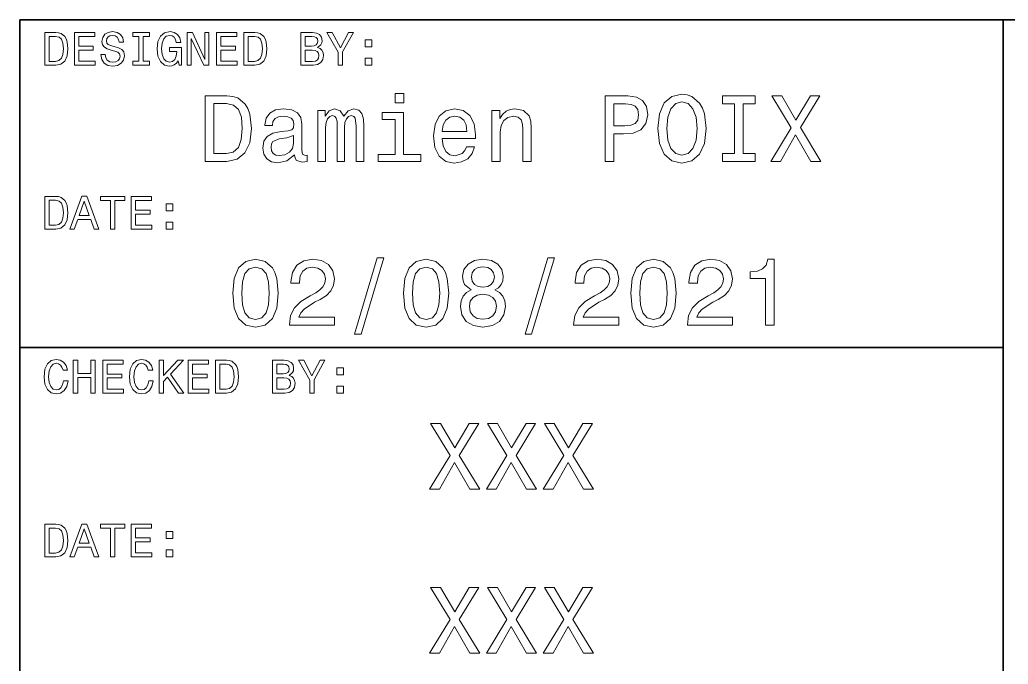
# Model space of a CAD drawing. Extents: x 0 to 297, y 0 to 210.
# Drawn here: x 97 to 142.24, y 40.51 to 70 of the extents above; entities that cross this region are included whole.
import ezdxf

# ---------------------------------------------------------------- set-up
doc = ezdxf.new("R2010")
doc.units = 0

msp = doc.modelspace()

# ---------------------------------------------------------------- linework, layer by layer
at = {"color": 7, "lineweight": 35}
for p, q in [((97, 10), (97, 70)), ((97, 70), (287, 70)), ((142, 14), (142, 70)), ((97, 55), (142, 55))]:
    msp.add_line(p, q, dxfattribs=at)
at = {"color": 7, "lineweight": 13}
for points in [[(98.648415, 69.418587), (98.149132, 69.418587), (98.149132, 67.918587), (98.648415, 67.918587), (98.884003, 67.966141), (99.059074, 68.110947), (99.167145, 68.346542), (99.206055, 68.668587), (99.171471, 68.997116), (99.128242, 69.126801), (99.067726, 69.230545), (98.892654, 69.371033), (98.778099, 69.405617)], [(98.633286, 69.239189), (98.797554, 69.206772), (98.909943, 69.107346), (98.976944, 68.930115), (98.998558, 68.668587), (98.974785, 68.415703), (98.907784, 68.238472), (98.793228, 68.132561), (98.633286, 68.097984), (98.350143, 68.097984), (98.350143, 69.239189)], [(99.497841, 67.918587), (100.448845, 67.918587), (100.448845, 68.100143), (99.696686, 68.100143), (99.696686, 68.60807), (100.366714, 68.60807), (100.366714, 68.78746), (99.696686, 68.78746), (99.696686, 69.23703), (100.431557, 69.23703), (100.431557, 69.418587), (99.497841, 69.418587)], [(100.911385, 68.413544), (100.714699, 68.413544), (100.757927, 68.184441), (100.865997, 68.015846), (101.032417, 67.914261), (101.257202, 67.877518), (101.479828, 67.912102), (101.646255, 68.007202), (101.752159, 68.156342), (101.791069, 68.353027), (101.758644, 68.530258), (101.66787, 68.644814), (101.520897, 68.720459), (101.324211, 68.776657), (101.155617, 68.817719), (101.045387, 68.865273), (100.982712, 68.934441), (100.963257, 69.042503), (100.982712, 69.139771), (101.038902, 69.213257), (101.125359, 69.26297), (101.24424, 69.280258), (101.365273, 69.258644), (101.460373, 69.200287), (101.523056, 69.103027), (101.553314, 68.971184), (101.75, 68.971184), (101.75, 68.975502), (101.715416, 69.178673), (101.613831, 69.329971), (101.453888, 69.425072), (101.237755, 69.457489), (101.043228, 69.425072), (100.89193, 69.33429), (100.79467, 69.193802), (100.760086, 69.012245), (100.788185, 68.850143), (100.870316, 68.739914), (101, 68.666428), (101.177231, 68.610229), (101.352303, 68.560516), (101.484154, 68.51297), (101.564117, 68.443802), (101.592216, 68.331413), (101.566284, 68.216858), (101.499283, 68.130402), (101.397697, 68.07637), (101.265854, 68.059074), (101.118874, 68.082855), (101.006485, 68.152016), (100.935158, 68.264404)], [(102.454613, 68.100143), (102.177956, 68.100143), (102.177956, 67.918587), (102.930115, 67.918587), (102.930115, 68.100143), (102.653458, 68.100143), (102.653458, 69.23703), (102.930115, 69.23703), (102.930115, 69.418587), (102.177956, 69.418587), (102.177956, 69.23703), (102.454613, 69.23703)], [(104.250717, 68.119598), (104.287468, 67.918587), (104.395531, 67.918587), (104.395531, 68.729103), (103.848701, 68.729103), (103.848701, 68.545387), (104.185883, 68.545387), (104.185883, 68.532417), (104.159943, 68.333572), (104.090775, 68.1866), (103.984871, 68.093658), (103.853027, 68.0634), (103.706055, 68.102303), (103.591499, 68.219017), (103.518013, 68.411385), (103.492073, 68.675072), (103.515854, 68.9366), (103.58934, 69.12896), (103.706055, 69.245674), (103.863831, 69.286743), (103.971901, 69.265129), (104.060516, 69.204613), (104.125359, 69.103027), (104.162102, 68.966858), (104.376083, 68.966858), (104.319885, 69.174347), (104.213974, 69.329971), (104.064842, 69.425072), (103.876801, 69.459656), (103.630402, 69.405617), (103.444527, 69.247841), (103.325645, 68.999275), (103.284584, 68.668587), (103.325645, 68.335732), (103.444527, 68.087173), (103.619598, 67.92939), (103.840057, 67.877518), (103.963257, 67.894814), (104.073486, 67.938042), (104.168587, 68.013687)], [(104.663544, 67.918587), (104.842941, 67.918587), (104.842941, 69.148415), (105.41787, 67.918587), (105.649139, 67.918587), (105.649139, 69.418587), (105.467583, 69.418587), (105.467583, 68.188759), (104.899139, 69.418587), (104.663544, 69.418587)], [(106.003601, 67.918587), (106.954613, 67.918587), (106.954613, 68.100143), (106.202454, 68.100143), (106.202454, 68.60807), (106.872482, 68.60807), (106.872482, 68.78746), (106.202454, 68.78746), (106.202454, 69.23703), (106.937317, 69.23703), (106.937317, 69.418587), (106.003601, 69.418587)], [(107.756485, 69.418587), (107.257202, 69.418587), (107.257202, 67.918587), (107.756485, 67.918587), (107.992073, 67.966141), (108.167145, 68.110947), (108.275215, 68.346542), (108.314117, 68.668587), (108.279541, 68.997116), (108.236313, 69.126801), (108.175797, 69.230545), (108.000717, 69.371033), (107.886169, 69.405617)], [(107.741356, 69.239189), (107.905617, 69.206772), (108.018013, 69.107346), (108.085014, 68.930115), (108.106628, 68.668587), (108.082855, 68.415703), (108.015854, 68.238472), (107.901299, 68.132561), (107.741356, 68.097984), (107.458214, 68.097984), (107.458214, 69.239189)], [(110.631126, 68.729103), (110.782425, 68.854469), (110.821327, 68.938759), (110.834297, 69.042503), (110.806198, 69.204613), (110.721901, 69.321327), (110.585739, 69.392647), (110.395538, 69.418587), (109.861671, 69.418587), (109.861671, 67.918587), (110.425797, 67.918587), (110.626801, 67.948845), (110.77594, 68.03746), (110.868881, 68.177956), (110.901299, 68.368156), (110.881844, 68.495674), (110.829971, 68.601585), (110.745682, 68.67939)], [(110.354469, 68.796112), (110.060516, 68.796112), (110.060516, 69.239189), (110.371758, 69.239189), (110.488472, 69.226227), (110.570602, 69.187317), (110.620316, 69.120316), (110.637611, 69.020889), (110.618156, 68.921471), (110.566284, 68.852303), (110.477669, 68.809074)], [(111.774498, 67.918587), (111.774498, 68.525932), (112.267296, 69.420746), (112.042511, 69.420746), (111.672913, 68.709656), (111.298996, 69.420746), (111.059082, 69.420746), (111.573486, 68.51297), (111.573486, 67.918587)], [(112.814125, 68.757202), (113.112396, 68.757202), (113.112396, 69.079247), (112.814125, 69.079247)], [(110.402016, 68.097984), (110.060516, 68.097984), (110.060516, 68.614555), (110.382568, 68.614555), (110.51873, 68.599426), (110.615997, 68.554031), (110.674355, 68.476227), (110.693802, 68.363831), (110.674355, 68.244957), (110.620316, 68.162827), (110.529541, 68.113113)], [(112.814125, 67.918587), (113.112396, 67.918587), (113.112396, 68.240631), (112.814125, 68.240631)], [(106.484146, 66.520172), (105.485588, 66.520172), (105.485588, 63.520172), (106.484146, 63.520172), (106.95533, 63.615273), (107.305473, 63.9049), (107.521614, 64.376083), (107.599419, 65.020172), (107.530258, 65.677231), (107.443802, 65.9366), (107.322762, 66.144089), (106.972618, 66.425072), (106.743515, 66.494232)], [(114.57637, 66.623917), (114.174347, 66.623917), (114.174347, 66.191643), (114.57637, 66.191643)], [(123.792503, 63.520172), (124.190201, 63.520172), (124.190201, 64.786743), (124.631119, 64.786743), (125.07637, 64.808357), (125.430832, 64.959656), (125.659943, 65.253601), (125.737747, 65.655617), (125.677231, 66.027374), (125.504318, 66.299713), (125.219017, 66.463974), (124.829971, 66.520172), (123.792503, 66.520172)], [(126.195961, 65.020172), (126.273773, 64.345818), (126.498558, 63.848701), (126.848701, 63.541786), (127.306915, 63.438038), (127.760803, 63.541786), (128.115265, 63.848701), (128.335739, 64.345818), (128.417862, 65.020172), (128.335739, 65.690201), (128.240631, 65.962532), (128.115265, 66.187317), (127.760803, 66.494232), (127.544662, 66.572044), (127.306915, 66.602303), (126.844376, 66.494232), (126.494232, 66.191643), (126.273773, 65.694527)], [(129.710373, 63.883286), (129.157059, 63.883286), (129.157059, 63.520172), (130.661377, 63.520172), (130.661377, 63.883286), (130.108063, 63.883286), (130.108063, 66.157059), (130.661377, 66.157059), (130.661377, 66.520172), (129.157059, 66.520172), (129.157059, 66.157059), (129.710373, 66.157059)], [(131.365997, 63.520172), (131.819885, 63.520172), (132.507202, 64.734871), (133.207489, 63.520172), (133.66571, 63.520172), (132.727661, 65.0634), (133.618164, 66.524498), (133.181549, 66.524498), (132.520172, 65.413544), (131.871765, 66.524498), (131.417862, 66.524498), (132.304031, 65.059074)], [(106.453888, 66.161385), (106.782417, 66.096542), (107.007202, 65.897697), (107.141205, 65.543228), (107.184433, 65.020172), (107.136887, 64.514412), (107.002876, 64.159943), (106.773773, 63.948128), (106.453888, 63.878963), (105.887604, 63.878963), (105.887604, 66.161385)], [(124.721901, 66.15274), (124.981262, 66.126801), (125.171463, 66.04467), (125.283859, 65.893372), (125.322762, 65.655617), (125.279541, 65.4049), (125.162827, 65.253601), (124.963974, 65.175789), (124.691643, 65.154175), (124.190201, 65.154175), (124.190201, 66.15274)], [(126.610947, 65.020172), (126.658501, 65.543228), (126.801147, 65.927956), (127.021614, 66.161385), (127.306915, 66.243515), (127.587891, 66.161385), (127.808357, 65.92363), (127.951004, 65.538902), (128.002884, 65.020172), (127.951004, 64.497116), (127.808357, 64.112389), (127.587891, 63.878963), (127.306915, 63.801151), (127.021614, 63.878963), (126.801147, 64.112389), (126.658501, 64.492798)], [(109.574928, 63.822765), (109.574928, 63.809799), (109.596542, 63.662823), (109.661377, 63.559078), (109.933716, 63.476944), (110.145531, 63.511528), (110.145531, 63.805473), (110.054749, 63.792507), (109.933716, 63.848701), (109.912102, 64.021614), (109.912102, 65.223343), (109.860229, 65.530258), (109.708931, 65.746399), (109.445244, 65.876083), (109.073486, 65.92363), (108.710373, 65.871758), (108.44236, 65.724785), (108.273773, 65.495674), (108.217575, 65.193085), (108.217575, 65.167145), (108.559074, 65.167145), (108.589333, 65.348701), (108.684433, 65.478386), (108.840057, 65.556198), (109.060516, 65.586456), (109.272331, 65.564842), (109.42363, 65.5), (109.514404, 65.387604), (109.544662, 65.231987), (109.527374, 65.05043), (109.458214, 64.959656), (109.285301, 64.916428), (108.96109, 64.881844), (108.589333, 64.804031), (108.325645, 64.665703), (108.170029, 64.44957), (108.122475, 64.129684), (108.165703, 63.844379), (108.299706, 63.632565), (108.515846, 63.498558), (108.814117, 63.451008), (109.216133, 63.541786)], [(110.646973, 63.520172), (110.997116, 63.520172), (110.997116, 65.072044), (111.01873, 65.305473), (111.083572, 65.47406), (111.182991, 65.573486), (111.312675, 65.612389), (111.416428, 65.577812), (111.485588, 65.491356), (111.520172, 65.344383), (111.533142, 65.149857), (111.533142, 63.520172), (111.861671, 63.520172), (111.861671, 65.072044), (111.883286, 65.301155), (111.948128, 65.469742), (112.051872, 65.573486), (112.181557, 65.612389), (112.285301, 65.577812), (112.354462, 65.491356), (112.39769, 65.149857), (112.39769, 63.520172), (112.747833, 63.520172), (112.747833, 65.123917), (112.726219, 65.456772), (112.657059, 65.711815), (112.51873, 65.867432), (112.293945, 65.92363), (112.030258, 65.837173), (111.827087, 65.586456), (111.667145, 65.832855), (111.399132, 65.92363), (111.152733, 65.837173), (110.984146, 65.5951), (110.984146, 65.841499), (110.646973, 65.841499)], [(114.5634, 63.840057), (114.5634, 65.763687), (113.586456, 65.763687), (113.586456, 65.439484), (114.182999, 65.439484), (114.182999, 63.840057), (113.4049, 63.840057), (113.4049, 63.520172), (115.350143, 63.520172), (115.350143, 63.840057)], [(116.335732, 64.570602), (117.857346, 64.570602), (117.861671, 64.747841), (117.792503, 65.244957), (117.602303, 65.616714), (117.299713, 65.841499), (116.89769, 65.92363), (116.504318, 65.837173), (116.201729, 65.5951), (116.007202, 65.201729), (115.938034, 64.682999), (116.002876, 64.151299), (116.197403, 63.762245), (116.495674, 63.520172), (116.88472, 63.438038), (117.221901, 63.494236), (117.498558, 63.641209), (117.701729, 63.874638), (117.818443, 64.185875), (117.44236, 64.185875), (117.364548, 64.01297), (117.252159, 63.883286), (116.932274, 63.779537), (116.685875, 63.827087), (116.5, 63.978386), (116.37896, 64.224785), (116.335732, 64.557632)], [(118.605186, 63.520172), (118.985588, 63.520172), (118.985588, 64.860229), (119.02449, 65.167145), (119.149857, 65.39193), (119.344376, 65.530258), (119.603745, 65.58213), (119.811234, 65.538902), (119.940918, 65.422188), (120.00576, 65.227661), (120.027374, 64.9683), (120.027374, 63.520172), (120.407776, 63.520172), (120.407776, 65.046112), (120.390488, 65.353027), (120.312675, 65.60807), (120.057632, 65.841499), (119.659943, 65.92363), (119.439476, 65.893372), (119.253601, 65.811241), (119.093658, 65.672913), (118.9683, 65.48703), (118.9683, 65.841499), (118.605186, 65.841499)], [(116.335732, 64.890488), (116.383286, 65.188759), (116.5, 65.409218), (116.677231, 65.543228), (116.91066, 65.590775), (117.139771, 65.543228), (117.317001, 65.409218), (117.425072, 65.188759), (117.463974, 64.890488)], [(109.5317, 64.332855), (109.479828, 64.10807), (109.341499, 63.935158), (109.134003, 63.822765), (108.87896, 63.783859), (108.714691, 63.805473), (108.597977, 63.874638), (108.52449, 63.995678), (108.502876, 64.164261), (108.520172, 64.315559), (108.589333, 64.42363), (108.86599, 64.54467), (109.216133, 64.596542), (109.5317, 64.700287)], [(98.648415, 61.918587), (98.149132, 61.918587), (98.149132, 60.418587), (98.648415, 60.418587), (98.884003, 60.466137), (99.059074, 60.61095), (99.167145, 60.846542), (99.206055, 61.168587), (99.171471, 61.497116), (99.128242, 61.626801), (99.067726, 61.730545), (98.892654, 61.871037), (98.778099, 61.905617)], [(98.633286, 61.739193), (98.797554, 61.706772), (98.909943, 61.607349), (98.976944, 61.430115), (98.998558, 61.168587), (98.974785, 60.915707), (98.907784, 60.738472), (98.793228, 60.632565), (98.633286, 60.59798), (98.350143, 60.59798), (98.350143, 61.739193)], [(99.29467, 60.418587), (99.493515, 60.418587), (99.651299, 60.859509), (100.25, 60.859509), (100.407784, 60.418587), (100.610954, 60.418587), (100.061958, 61.92075), (99.841499, 61.92075)], [(99.720459, 61.043228), (99.951729, 61.704609), (100.182999, 61.043228)], [(101.153458, 60.418587), (101.352303, 60.418587), (101.352303, 61.73703), (101.806198, 61.73703), (101.806198, 61.918587), (100.697403, 61.918587), (100.697403, 61.73703), (101.153458, 61.73703)], [(102.100143, 60.418587), (103.051155, 60.418587), (103.051155, 60.600143), (102.298988, 60.600143), (102.298988, 61.108067), (102.969025, 61.108067), (102.969025, 61.287464), (102.298988, 61.287464), (102.298988, 61.73703), (103.033859, 61.73703), (103.033859, 61.918587), (102.100143, 61.918587)], [(103.706055, 61.257202), (104.004326, 61.257202), (104.004326, 61.57925), (103.706055, 61.57925)], [(103.706055, 60.418587), (104.004326, 60.418587), (104.004326, 60.740631), (103.706055, 60.740631)], [(106.747841, 57.485592), (106.812683, 56.806915), (107.015846, 56.322765), (107.340057, 56.028816), (107.789627, 55.933716), (108.234871, 56.028816), (108.559074, 56.322765), (108.757927, 56.806915), (108.827087, 57.485592), (108.757927, 58.159943), (108.675789, 58.427952), (108.559074, 58.648415), (108.234871, 58.942364), (107.789627, 59.041786), (107.340057, 58.942364), (107.015846, 58.644093), (106.812683, 58.159943)], [(109.337173, 56.020172), (111.399132, 56.020172), (111.399132, 56.39193), (109.769455, 56.39193), (109.860229, 56.5951), (110.015846, 56.763687), (110.495674, 57.070606), (110.750717, 57.200287), (111.036026, 57.386166), (111.239197, 57.602306), (111.355911, 57.857349), (111.399132, 58.146973), (111.325645, 58.510086), (111.122475, 58.795387), (110.811241, 58.976944), (110.409218, 59.041786), (109.994232, 58.9683), (109.678673, 58.765129), (109.475502, 58.440922), (109.406342, 58.012966), (109.406342, 57.95245), (109.799713, 57.95245), (109.799713, 57.98703), (109.838615, 58.280979), (109.95533, 58.497116), (110.141212, 58.635445), (110.387604, 58.682995), (110.638329, 58.639771), (110.824203, 58.5317), (110.945244, 58.363113), (110.988472, 58.151295), (110.958214, 57.95245), (110.876083, 57.783859), (110.737755, 57.636887), (110.547546, 57.507202), (110.292503, 57.368874), (109.868874, 57.100864), (109.570602, 56.815559), (109.393372, 56.469738), (109.337173, 56.033142)], [(112.319885, 55.618156), (112.618156, 55.618156), (113.664268, 59.102306), (113.361671, 59.102306)], [(114.554756, 57.485592), (114.619598, 56.806915), (114.822769, 56.322765), (115.146973, 56.028816), (115.596542, 55.933716), (116.041786, 56.028816), (116.365997, 56.322765), (116.564842, 56.806915), (116.634003, 57.485592), (116.564842, 58.159943), (116.482712, 58.427952), (116.365997, 58.648415), (116.041786, 58.942364), (115.596542, 59.041786), (115.146973, 58.942364), (114.822769, 58.644093), (114.619598, 58.159943)], [(117.662827, 57.636887), (117.44236, 57.51585), (117.291069, 57.347263), (117.195969, 57.135445), (117.165703, 56.880402), (117.234871, 56.495678), (117.433716, 56.197407), (117.757927, 56.007202), (118.198845, 55.933716), (118.635445, 56.007202), (118.959656, 56.197407), (119.158501, 56.495678), (119.231987, 56.880402), (119.197403, 57.135445), (119.106628, 57.347263), (118.951012, 57.51585), (118.734871, 57.636887), (118.907784, 57.740635), (119.028816, 57.883286), (119.102303, 58.056194), (119.128242, 58.268009), (119.059082, 58.574928), (118.877518, 58.821323), (118.583572, 58.981266), (118.198845, 59.041786), (117.809799, 58.981266), (117.515854, 58.821323), (117.329971, 58.574928), (117.265129, 58.268009), (117.286743, 58.056194), (117.360229, 57.883286)], [(120.126801, 55.618156), (120.425072, 55.618156), (121.471184, 59.102306), (121.168587, 59.102306)], [(122.348701, 56.020172), (124.41066, 56.020172), (124.41066, 56.39193), (122.780975, 56.39193), (122.871758, 56.5951), (123.027374, 56.763687), (123.507202, 57.070606), (123.762245, 57.200287), (124.047546, 57.386166), (124.250717, 57.602306), (124.367432, 57.857349), (124.41066, 58.146973), (124.337173, 58.510086), (124.134003, 58.795387), (123.822769, 58.976944), (123.420746, 59.041786), (123.005768, 58.9683), (122.690201, 58.765129), (122.48703, 58.440922), (122.41787, 58.012966), (122.41787, 57.95245), (122.811241, 57.95245), (122.811241, 57.98703), (122.850143, 58.280979), (122.966858, 58.497116), (123.15274, 58.635445), (123.399139, 58.682995), (123.649857, 58.639771), (123.835739, 58.5317), (123.956772, 58.363113), (124, 58.151295), (123.969742, 57.95245), (123.887604, 57.783859), (123.749283, 57.636887), (123.559082, 57.507202), (123.304031, 57.368874), (122.880402, 57.100864), (122.58213, 56.815559), (122.4049, 56.469738), (122.348701, 56.033142)], [(124.963974, 57.485592), (125.028816, 56.806915), (125.231987, 56.322765), (125.556198, 56.028816), (126.005768, 55.933716), (126.451004, 56.028816), (126.775215, 56.322765), (126.97406, 56.806915), (127.043228, 57.485592), (126.97406, 58.159943), (126.89193, 58.427952), (126.775215, 58.648415), (126.451004, 58.942364), (126.005768, 59.041786), (125.556198, 58.942364), (125.231987, 58.644093), (125.028816, 58.159943)], [(127.553314, 56.020172), (129.61528, 56.020172), (129.61528, 56.39193), (127.985596, 56.39193), (128.07637, 56.5951), (128.231995, 56.763687), (128.711823, 57.070606), (128.966858, 57.200287), (129.252167, 57.386166), (129.455338, 57.602306), (129.572052, 57.857349), (129.61528, 58.146973), (129.541794, 58.510086), (129.338623, 58.795387), (129.027374, 58.976944), (128.625366, 59.041786), (128.210373, 58.9683), (127.894814, 58.765129), (127.691643, 58.440922), (127.622482, 58.012966), (127.622482, 57.95245), (128.015854, 57.95245), (128.015854, 57.98703), (128.054749, 58.280979), (128.171478, 58.497116), (128.357346, 58.635445), (128.603745, 58.682995), (128.854462, 58.639771), (129.040344, 58.5317), (129.161377, 58.363113), (129.20462, 58.151295), (129.174347, 57.95245), (129.092224, 57.783859), (128.953888, 57.636887), (128.763687, 57.507202), (128.508652, 57.368874), (128.085022, 57.100864), (127.786743, 56.815559), (127.609512, 56.469738), (127.553314, 56.033142)], [(131.132568, 56.020172), (131.52594, 56.020172), (131.52594, 59.041786), (131.231995, 59.041786), (131.154175, 58.778099), (130.998566, 58.600864), (130.760803, 58.497116), (130.432281, 58.462536), (130.432281, 58.155621), (131.132568, 58.155621)], [(107.162827, 57.485592), (107.197403, 58.008644), (107.305473, 58.384727), (107.5, 58.605186), (107.789627, 58.682995), (108.074928, 58.605186), (108.269455, 58.384727), (108.377518, 58.008644), (108.412102, 57.485592), (108.377518, 56.958214), (108.269455, 56.58213), (108.074928, 56.361671), (107.789627, 56.288185), (107.5, 56.361671), (107.305473, 56.58213), (107.197403, 56.958214)], [(114.969742, 57.485592), (115.004326, 58.008644), (115.112396, 58.384727), (115.306915, 58.605186), (115.596542, 58.682995), (115.881844, 58.605186), (116.07637, 58.384727), (116.184441, 58.008644), (116.219025, 57.485592), (116.184441, 56.958214), (116.07637, 56.58213), (115.881844, 56.361671), (115.596542, 56.288185), (115.306915, 56.361671), (115.112396, 56.58213), (115.004326, 56.958214)], [(117.675797, 58.233429), (117.710373, 58.42363), (117.814117, 58.570606), (117.978386, 58.661385), (118.198845, 58.695965), (118.414986, 58.661385), (118.579254, 58.570606), (118.682999, 58.42363), (118.721901, 58.233429), (118.682999, 58.038902), (118.579254, 57.887608), (118.414986, 57.788185), (118.198845, 57.757923), (117.978386, 57.792507), (117.814117, 57.887608), (117.710373, 58.038902)], [(125.37896, 57.485592), (125.413544, 58.008644), (125.521614, 58.384727), (125.716141, 58.605186), (126.005768, 58.682995), (126.291069, 58.605186), (126.485588, 58.384727), (126.593658, 58.008644), (126.628242, 57.485592), (126.593658, 56.958214), (126.485588, 56.58213), (126.291069, 56.361671), (126.005768, 56.288185), (125.716141, 56.361671), (125.521614, 56.58213), (125.413544, 56.958214)], [(117.580688, 56.88905), (117.619598, 57.118156), (117.744957, 57.291065), (117.939484, 57.403458), (118.198845, 57.442364), (118.453888, 57.403458), (118.648415, 57.291065), (118.773773, 57.118156), (118.817001, 56.88905), (118.773773, 56.642651), (118.648415, 56.456772), (118.453888, 56.335735), (118.198845, 56.296829), (117.939484, 56.335735), (117.744957, 56.456772), (117.619598, 56.642651)], [(99.000717, 53.476223), (98.957489, 53.294666), (98.886169, 53.164986), (98.786743, 53.085014), (98.670029, 53.059078), (98.529541, 53.09798), (98.419312, 53.214695), (98.345818, 53.4049), (98.322044, 53.668587), (98.345818, 53.930115), (98.417145, 54.122478), (98.527374, 54.239193), (98.670029, 54.280258), (98.773773, 54.258644), (98.862389, 54.198124), (98.931557, 54.100864), (98.979103, 53.966858), (99.184441, 53.966858), (99.119598, 54.172188), (99.007202, 54.327808), (98.853745, 54.425072), (98.670029, 54.459652), (98.440926, 54.405617), (98.265854, 54.254322), (98.153458, 54.005764), (98.114555, 53.668587), (98.153458, 53.331409), (98.265854, 53.082851), (98.440926, 52.929394), (98.670029, 52.877522), (98.87104, 52.918587), (99.033142, 53.033138), (99.147697, 53.22118), (99.208214, 53.476223)], [(99.450287, 52.918587), (99.651299, 52.918587), (99.651299, 53.623199), (100.252159, 53.623199), (100.252159, 52.918587), (100.451012, 52.918587), (100.451012, 54.418587), (100.252159, 54.418587), (100.252159, 53.806915), (99.651299, 53.806915), (99.651299, 54.418587), (99.450287, 54.418587)], [(100.798988, 52.918587), (101.75, 52.918587), (101.75, 53.100143), (100.997841, 53.100143), (100.997841, 53.608067), (101.66787, 53.608067), (101.66787, 53.787464), (100.997841, 53.787464), (100.997841, 54.23703), (101.732712, 54.23703), (101.732712, 54.418587), (100.798988, 54.418587)], [(102.904182, 53.476223), (102.860954, 53.294666), (102.789627, 53.164986), (102.690201, 53.085014), (102.573486, 53.059078), (102.432999, 53.09798), (102.322769, 53.214695), (102.249283, 53.4049), (102.225502, 53.668587), (102.249283, 53.930115), (102.320602, 54.122478), (102.43084, 54.239193), (102.573486, 54.280258), (102.677231, 54.258644), (102.765854, 54.198124), (102.835014, 54.100864), (102.882568, 53.966858), (103.087898, 53.966858), (103.023056, 54.172188), (102.91066, 54.327808), (102.757202, 54.425072), (102.573486, 54.459652), (102.344383, 54.405617), (102.169312, 54.254322), (102.056915, 54.005764), (102.018013, 53.668587), (102.056915, 53.331409), (102.169312, 53.082851), (102.344383, 52.929394), (102.573486, 52.877522), (102.774498, 52.918587), (102.9366, 53.033138), (103.051155, 53.22118), (103.111671, 53.476223)], [(103.386169, 52.918587), (103.585014, 52.918587), (103.585014, 53.45245), (103.762245, 53.642651), (104.265854, 52.918587), (104.507927, 52.918587), (103.90274, 53.787464), (104.490631, 54.418587), (104.226944, 54.418587), (103.585014, 53.724781), (103.585014, 54.418587), (103.386169, 54.418587)], [(104.702454, 52.918587), (105.653458, 52.918587), (105.653458, 53.100143), (104.901299, 53.100143), (104.901299, 53.608067), (105.571327, 53.608067), (105.571327, 53.787464), (104.901299, 53.787464), (104.901299, 54.23703), (105.636169, 54.23703), (105.636169, 54.418587), (104.702454, 54.418587)], [(106.45533, 54.418587), (105.956055, 54.418587), (105.956055, 52.918587), (106.45533, 52.918587), (106.690926, 52.966137), (106.865997, 53.11095), (106.97406, 53.346542), (107.01297, 53.668587), (106.978386, 53.997116), (106.935158, 54.126801), (106.874641, 54.230545), (106.69957, 54.371037), (106.585014, 54.405617)], [(109.329971, 53.729107), (109.48127, 53.854465), (109.520172, 53.938759), (109.533142, 54.042507), (109.505043, 54.204609), (109.420746, 54.321323), (109.284584, 54.392651), (109.094383, 54.418587), (108.560516, 54.418587), (108.560516, 52.918587), (109.124641, 52.918587), (109.325653, 52.948845), (109.474785, 53.037464), (109.567726, 53.177952), (109.600143, 53.368153), (109.580688, 53.495678), (109.528816, 53.601585), (109.444527, 53.679394)], [(110.473343, 52.918587), (110.473343, 53.525936), (110.966141, 54.42075), (110.741356, 54.42075), (110.371758, 53.709652), (109.997841, 54.42075), (109.757927, 54.42075), (110.272339, 53.512966), (110.272339, 52.918587)], [(106.440201, 54.239193), (106.604469, 54.206772), (106.716858, 54.107349), (106.783859, 53.930115), (106.805473, 53.668587), (106.7817, 53.415707), (106.714699, 53.238472), (106.600143, 53.132565), (106.440201, 53.09798), (106.157059, 53.09798), (106.157059, 54.239193)], [(109.053314, 53.796108), (108.759369, 53.796108), (108.759369, 54.239193), (109.070602, 54.239193), (109.187317, 54.226223), (109.269455, 54.187317), (109.319168, 54.120316), (109.336456, 54.020893), (109.317001, 53.921467), (109.265129, 53.852303), (109.176514, 53.809078)], [(111.51297, 53.757202), (111.811241, 53.757202), (111.811241, 54.07925), (111.51297, 54.07925)], [(109.100868, 53.09798), (108.759369, 53.09798), (108.759369, 53.614552), (109.081413, 53.614552), (109.217583, 53.599422), (109.314842, 53.554035), (109.373199, 53.476223), (109.392654, 53.363831), (109.373199, 53.244957), (109.319168, 53.162823), (109.228386, 53.11311)], [(111.51297, 52.918587), (111.811241, 52.918587), (111.811241, 53.240631), (111.51297, 53.240631)], [(115.752159, 48.520172), (116.206055, 48.520172), (116.893372, 49.734871), (117.593658, 48.520172), (118.051872, 48.520172), (117.113831, 50.0634), (118.004326, 51.524494), (117.567726, 51.524494), (116.906342, 50.413544), (116.257927, 51.524494), (115.804031, 51.524494), (116.690201, 50.059078)], [(118.354469, 48.520172), (118.808357, 48.520172), (119.495682, 49.734871), (120.195969, 48.520172), (120.654182, 48.520172), (119.716141, 50.0634), (120.606628, 51.524494), (120.170029, 51.524494), (119.508644, 50.413544), (118.860229, 51.524494), (118.406342, 51.524494), (119.292511, 50.059078)], [(120.956772, 48.520172), (121.41066, 48.520172), (122.097984, 49.734871), (122.798271, 48.520172), (123.256485, 48.520172), (122.318443, 50.0634), (123.208939, 51.524494), (122.772339, 51.524494), (122.110954, 50.413544), (121.46254, 51.524494), (121.008644, 51.524494), (121.894814, 50.059078)], [(98.648415, 46.918587), (98.149132, 46.918587), (98.149132, 45.418587), (98.648415, 45.418587), (98.884003, 45.466137), (99.059074, 45.61095), (99.167145, 45.846542), (99.206055, 46.168587), (99.171471, 46.497116), (99.128242, 46.626801), (99.067726, 46.730545), (98.892654, 46.871037), (98.778099, 46.905617)], [(98.633286, 46.739193), (98.797554, 46.706772), (98.909943, 46.607349), (98.976944, 46.430115), (98.998558, 46.168587), (98.974785, 45.915707), (98.907784, 45.738472), (98.793228, 45.632565), (98.633286, 45.59798), (98.350143, 45.59798), (98.350143, 46.739193)], [(99.29467, 45.418587), (99.493515, 45.418587), (99.651299, 45.859509), (100.25, 45.859509), (100.407784, 45.418587), (100.610954, 45.418587), (100.061958, 46.92075), (99.841499, 46.92075)], [(99.720459, 46.043228), (99.951729, 46.704609), (100.182999, 46.043228)], [(101.153458, 45.418587), (101.352303, 45.418587), (101.352303, 46.73703), (101.806198, 46.73703), (101.806198, 46.918587), (100.697403, 46.918587), (100.697403, 46.73703), (101.153458, 46.73703)], [(102.100143, 45.418587), (103.051155, 45.418587), (103.051155, 45.600143), (102.298988, 45.600143), (102.298988, 46.108067), (102.969025, 46.108067), (102.969025, 46.287464), (102.298988, 46.287464), (102.298988, 46.73703), (103.033859, 46.73703), (103.033859, 46.918587), (102.100143, 46.918587)], [(103.706055, 46.257202), (104.004326, 46.257202), (104.004326, 46.57925), (103.706055, 46.57925)], [(103.706055, 45.418587), (104.004326, 45.418587), (104.004326, 45.740631), (103.706055, 45.740631)], [(115.752159, 41.020172), (116.206055, 41.020172), (116.893372, 42.234871), (117.593658, 41.020172), (118.051872, 41.020172), (117.113831, 42.5634), (118.004326, 44.024494), (117.567726, 44.024494), (116.906342, 42.913544), (116.257927, 44.024494), (115.804031, 44.024494), (116.690201, 42.559078)], [(118.354469, 41.020172), (118.808357, 41.020172), (119.495682, 42.234871), (120.195969, 41.020172), (120.654182, 41.020172), (119.716141, 42.5634), (120.606628, 44.024494), (120.170029, 44.024494), (119.508644, 42.913544), (118.860229, 44.024494), (118.406342, 44.024494), (119.292511, 42.559078)], [(120.956772, 41.020172), (121.41066, 41.020172), (122.097984, 42.234871), (122.798271, 41.020172), (123.256485, 41.020172), (122.318443, 42.5634), (123.208939, 44.024494), (122.772339, 44.024494), (122.110954, 42.913544), (121.46254, 44.024494), (121.008644, 44.024494), (121.894814, 42.559078)]]:
    msp.add_lwpolyline(points, close=True, dxfattribs=at)

doc.saveas('drawing.dxf')
